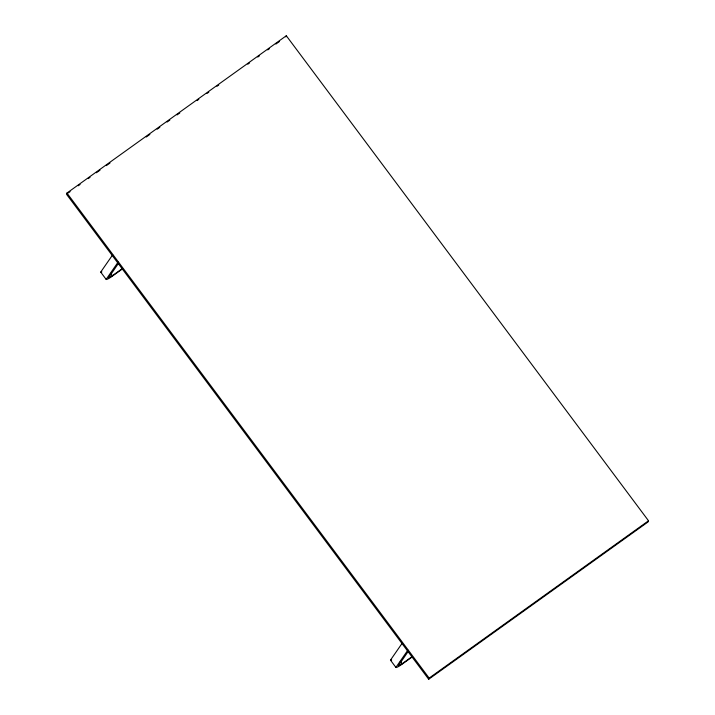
<?xml version="1.0" encoding="UTF-8"?>
<svg xmlns="http://www.w3.org/2000/svg" width="715" height="715" viewBox="0 0 715 715"><rect width="100%" height="100%" fill="white"/><g stroke="black" fill="none" stroke-linecap="round" stroke-linejoin="round"><path stroke-width="1.07" d="M66.942 193.059L66.486 194.221L428.687 679.25L648.058 521.941L648.514 520.779L286.313 35.75L66.942 193.059L429.143 678.088L428.687 679.25M285.857 36.912L286.313 35.75M122.614 268.795L111.737 276.598A10.278 1.126 -36.8 0 1 106.133 279.377L100.699 272.102L112.711 254.781M106.133 279.377L118.145 262.056M118.663 263.066L108.617 277.697A7.257 0.795 -36.8 0 0 111.772 276.124L122.31 268.599M412.376 656.826L401.499 664.619A10.278 1.126 -36.8 0 1 395.896 667.408L390.462 660.133L402.474 642.812M395.896 667.408L407.908 650.087M408.435 651.097L398.38 665.719A7.257 0.795 -36.8 0 0 401.535 664.155L412.072 656.629M68.3 192.916L70.115 191.62M78.266 185.766L80.08 184.47M88.24 178.616L90.054 177.32M96.4 172.762L100.029 170.17M106.374 165.612L109.994 163.02M146.253 137.012L149.882 134.411M157.13 129.218L159.856 127.261M167.104 122.059L169.821 120.111M177.079 114.909L179.796 112.961M197.018 100.609L198.833 99.314M206.993 93.459L208.807 92.164M216.958 86.309L218.772 85.014M247.783 64.207L249.598 62.911M257.757 57.057L259.563 55.761M267.723 49.907L269.537 48.611M275.883 44.062L279.511 41.461M429.143 678.088L648.514 520.779M110.512 273.336L112.327 275.758M400.284 661.357L402.089 663.788M101.923 271.932A10.278 1.126 -36.8 0 1 100.699 272.102M391.695 659.963A10.278 1.126 -36.8 0 1 390.462 660.133"/></g></svg>
